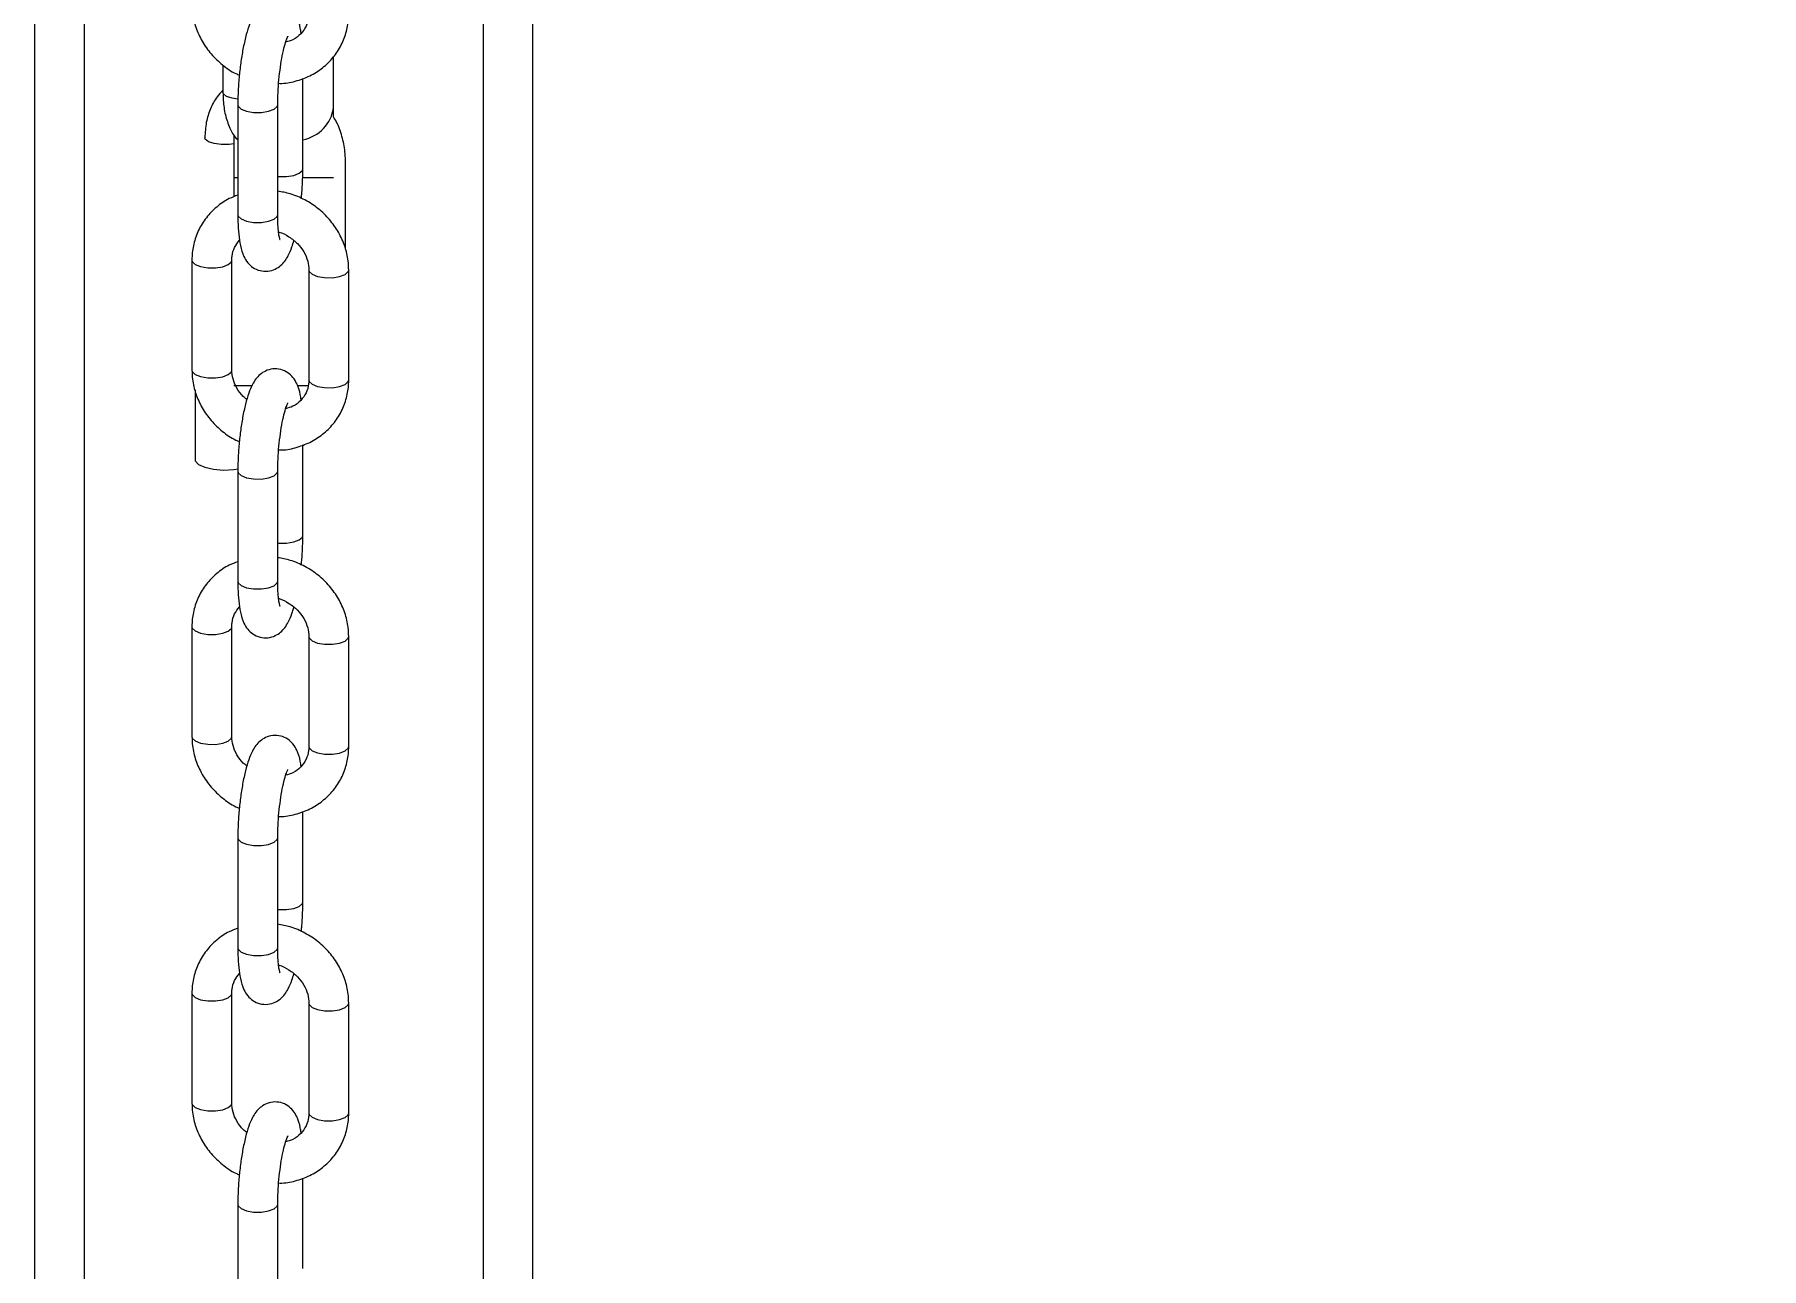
# Model space of a CAD drawing. Header units: millimetres. Extents: x -8083 to 6576, y -6691 to 5601.
# Drawn here: x -185.7 to -12.5, y -801.4 to -677.6 of the extents above; entities that cross this region are included whole.
import ezdxf

# ---------------------------------------------------------------- set-up
doc = ezdxf.new("R2010")
doc.units = ezdxf.units.MM
doc.layers.add('DIKOM_ОБЪЕКТ', color=7, linetype='Continuous')
doc.layers.add('DIKOM_РАЗМЕР_ОБЪЕКТА', color=7, linetype='Continuous')
doc.styles.add('style1', font='arial.ttf', dxfattribs={"width": 0.8})
doc.dimstyles.new('1-50', dxfattribs={"dimtxt": 300, "dimasz": 200, "dimexe": 100, "dimexo": 0, "dimgap": 100, "dimtad": 1, "dimtxsty": 'style1', "dimcen": 200, "dimclrd": 7, "dimclre": 7, "dimclrt": 7, "dimadec": 1, "dimazin": 2, "dimtfac": 1, "dimtmove": 0, "dimatfit": 2, "dimfxl": 0, "dimlwd": 25, "dimlwe": 18, "dimarcsym": 0})

# ---------------------------------------------------------------- blocks, each defined once
blk = doc.blocks.new('*D10')
at = {"layer": 'Defpoints', "color": 0, "transparency": 16777216}
for p in [(-4711.62, -59.88), (5076.72, -1609.88), (5076.72, -5900.19)]:
    blk.add_point(p, dxfattribs=at)
at = {"layer": 'DIKOM_РАЗМЕР_ОБЪЕКТА', "color": 7, "lineweight": 18, "transparency": 16777216}
for p, q in [((-4711.62, -59.88), (-4711.62, -6000.19)), ((5076.72, -1609.88), (5076.72, -6000.19))]:
    blk.add_line(p, q, dxfattribs=at)
at = {"layer": 'DIKOM_РАЗМЕР_ОБЪЕКТА', "color": 7, "lineweight": 25, "transparency": 16777216}
blk.add_line((-4511.62, -5900.19), (4876.72, -5900.19), dxfattribs=at)
at = {"layer": 'DIKOM_РАЗМЕР_ОБЪЕКТА', "color": 7, "transparency": 16777216}
for points in [[(-4511.62, -5866.86), (-4511.62, -5933.52), (-4711.62, -5900.19)], [(4876.72, -5866.86), (4876.72, -5933.52), (5076.72, -5900.19)]]:
    blk.add_solid(points, dxfattribs=at)
at = {"layer": 'DIKOM_РАЗМЕР_ОБЪЕКТА', "color": 7, "transparency": 16777216, "insert": (410.05, -5647.02), "char_height": 300, "attachment_point": 5, "style": 'style1'}
blk.add_mtext('10000', dxfattribs=at)

msp = doc.modelspace()

# ---------------------------------------------------------------- linework, layer by layer
at = {"layer": 'DIKOM_ОБЪЕКТ', "color": 7, "linetype": 'Continuous', "lineweight": 15}
for p, q in [((-185.736, 1537.193), (-185.736, -1662.807)), ((-180.736, -1662.807), (-180.736, 1537.193)), ((-140.736, 1537.193), (-140.736, -1662.807)), ((-135.736, -1662.807), (-135.736, 1537.193)), ((-166.835, -680.657), (-166.835, -683.387)), ((-155.736, -684.878), (-155.736, -679.803)), ((-158.82, -691.062), (-158.82, -681.986)), ((-165.341, -684.633), (-165.341, -695.669)), ((-161.341, -695.669), (-161.341, -684.633)), ((-155.736, -685.83), (-155.736, -684.878)), ((-165.736, -687.639), (-165.736, -691.949)), ((-154.547, -699.114), (-154.547, -690.226)), ((-165.736, -691.949), (-165.736, -693.867)), ((-165.736, -691.949), (-165.341, -691.949)), ((-158.819, -691.949), (-155.736, -691.949)), ((-169.946, -700.228), (-169.946, -711.264)), ((-165.946, -711.264), (-165.946, -700.228)), ((-158.214, -701.218), (-158.214, -712.254)), ((-154.214, -712.254), (-154.214, -701.218)), ((-165.991, -711.429), (-165.946, -711.264)), ((-169.635, -713.273), (-169.635, -720.232)), ((-165.736, -712.807), (-163.936, -712.807)), ((-159.343, -712.807), (-158.258, -712.807)), ((-158.82, -727.848), (-158.82, -718.772)), ((-165.341, -721.42), (-165.341, -732.456)), ((-161.341, -732.456), (-161.341, -721.42)), ((-169.946, -737.014), (-169.946, -748.05)), ((-165.946, -748.05), (-165.946, -737.014)), ((-158.214, -738.004), (-158.214, -749.04)), ((-154.214, -749.04), (-154.214, -738.004)), ((-165.991, -748.215), (-165.946, -748.05)), ((-158.82, -764.635), (-158.82, -755.559)), ((-165.341, -758.206), (-165.341, -769.242)), ((-161.341, -769.242), (-161.341, -758.206)), ((-169.946, -773.801), (-169.946, -784.837)), ((-165.946, -784.837), (-165.946, -773.801)), ((-158.214, -774.791), (-158.214, -785.827)), ((-154.214, -785.827), (-154.214, -774.791)), ((-165.991, -785.002), (-165.946, -784.837)), ((-158.82, -801.422), (-158.82, -792.346)), ((-165.341, -794.993), (-165.341, -806.029)), ((-161.341, -806.029), (-161.341, -794.993))]:
    msp.add_line(p, q, dxfattribs=at)
at = {"layer": 'DIKOM_ОБЪЕКТ', "color": 7, "linetype": 'Continuous', "lineweight": 15, "flags": 128}
for points in [[(-165.331, -684.072), (-165.913, -683.983), (-166.476, -683.791), (-166.789, -683.538), (-166.835, -683.387)], [(-165.341, -684.632), (-165.308, -684.774), (-165.021, -685.059), (-164.477, -685.279), (-163.761, -685.401)], [(-163.761, -685.401), (-162.981, -685.405), (-162.255, -685.293), (-161.695, -685.079), (-161.385, -684.798), (-161.341, -684.632)], [(-165.736, -688.565), (-166.225, -688.627), (-167.005, -688.633), (-167.731, -688.532), (-168.294, -688.341), (-168.606, -688.088), (-168.653, -687.936)], [(-161.341, -691.82), (-161.24, -691.83), (-160.46, -691.834), (-159.734, -691.721), (-159.174, -691.508), (-158.865, -691.227), (-158.82, -691.062)], [(-165.341, -695.669), (-165.308, -695.81), (-165.021, -696.095), (-164.477, -696.315), (-163.761, -696.437), (-162.981, -696.441), (-162.255, -696.329), (-161.695, -696.115), (-161.385, -695.834), (-161.341, -695.669)], [(-169.946, -700.228), (-169.914, -700.369), (-169.626, -700.654), (-169.083, -700.874), (-168.367, -700.996), (-167.586, -701), (-166.861, -700.887), (-166.3, -700.674), (-165.991, -700.393), (-165.947, -700.237)], [(-158.214, -701.224), (-158.181, -701.359), (-157.894, -701.644), (-157.351, -701.864), (-156.634, -701.985), (-155.854, -701.99), (-155.129, -701.877), (-154.568, -701.664), (-154.259, -701.383), (-154.214, -701.218)], [(-169.946, -711.264), (-169.914, -711.405), (-169.626, -711.69), (-169.083, -711.91), (-168.367, -712.032), (-167.586, -712.036), (-166.861, -711.923), (-166.3, -711.71), (-165.991, -711.429)], [(-158.214, -712.254), (-158.181, -712.395), (-157.894, -712.68), (-157.351, -712.9), (-156.634, -713.021), (-155.854, -713.026), (-155.129, -712.913), (-154.568, -712.7), (-154.259, -712.419), (-154.214, -712.254)], [(-169.635, -720.232), (-169.611, -720.368), (-169.3, -720.72), (-168.667, -721.013), (-167.79, -721.212), (-166.773, -721.293), (-165.74, -721.245), (-165.309, -721.184)], [(-165.341, -721.419), (-165.308, -721.561), (-165.021, -721.846), (-164.477, -722.066), (-163.761, -722.187)], [(-163.761, -722.187), (-162.981, -722.192), (-162.255, -722.079), (-161.695, -721.866), (-161.385, -721.585), (-161.341, -721.418)], [(-161.341, -728.607), (-161.24, -728.616), (-160.46, -728.621), (-159.734, -728.508), (-159.174, -728.295), (-158.865, -728.013), (-158.82, -727.849)], [(-165.341, -732.456), (-165.308, -732.597), (-165.021, -732.882), (-164.477, -733.102), (-163.761, -733.223), (-162.981, -733.228), (-162.255, -733.115), (-161.695, -732.902), (-161.385, -732.621), (-161.341, -732.456)], [(-169.946, -737.014), (-169.914, -737.156), (-169.626, -737.441), (-169.083, -737.661), (-168.367, -737.782), (-167.586, -737.787), (-166.861, -737.674), (-166.3, -737.461), (-165.991, -737.179), (-165.947, -737.024)], [(-158.214, -738.011), (-158.181, -738.146), (-157.894, -738.431), (-157.351, -738.651), (-156.634, -738.772), (-155.854, -738.777), (-155.129, -738.664), (-154.568, -738.451), (-154.259, -738.169), (-154.214, -738.005)], [(-169.946, -748.05), (-169.914, -748.192), (-169.626, -748.477), (-169.083, -748.697), (-168.367, -748.818), (-167.586, -748.823), (-166.861, -748.71), (-166.3, -748.497), (-165.991, -748.215)], [(-158.214, -749.04), (-158.181, -749.182), (-157.894, -749.467), (-157.351, -749.687), (-156.634, -749.808), (-155.854, -749.813), (-155.129, -749.7), (-154.568, -749.487), (-154.259, -749.205), (-154.214, -749.04)], [(-165.341, -758.206), (-165.308, -758.348), (-165.021, -758.633), (-164.477, -758.853), (-163.761, -758.974)], [(-163.761, -758.974), (-162.981, -758.979), (-162.255, -758.866), (-161.695, -758.653), (-161.385, -758.371), (-161.341, -758.205)], [(-161.341, -765.393), (-161.24, -765.403), (-160.46, -765.408), (-159.734, -765.295), (-159.174, -765.081), (-158.865, -764.8), (-158.82, -764.635)], [(-165.341, -769.242), (-165.308, -769.384), (-165.021, -769.669), (-164.477, -769.889), (-163.761, -770.01), (-162.981, -770.015), (-162.255, -769.902), (-161.695, -769.689), (-161.385, -769.407), (-161.341, -769.242)], [(-169.946, -773.801), (-169.914, -773.942), (-169.626, -774.227), (-169.083, -774.447), (-168.367, -774.569), (-167.586, -774.574), (-166.861, -774.461), (-166.3, -774.247), (-165.991, -773.966), (-165.947, -773.811)], [(-158.214, -774.797), (-158.181, -774.932), (-157.894, -775.217), (-157.351, -775.437), (-156.634, -775.559), (-155.854, -775.564), (-155.129, -775.451), (-154.568, -775.237), (-154.259, -774.956), (-154.214, -774.791)], [(-169.946, -784.837), (-169.914, -784.978), (-169.626, -785.263), (-169.083, -785.483), (-168.367, -785.605), (-167.586, -785.61), (-166.861, -785.497), (-166.3, -785.283), (-165.991, -785.002)], [(-158.214, -785.827), (-158.181, -785.968), (-157.894, -786.253), (-157.351, -786.473), (-156.634, -786.595), (-155.854, -786.6), (-155.129, -786.487), (-154.568, -786.273), (-154.259, -785.992), (-154.214, -785.827)], [(-165.341, -794.993), (-165.308, -795.134), (-165.021, -795.419), (-164.477, -795.639), (-163.761, -795.761)], [(-163.761, -795.761), (-162.981, -795.766), (-162.255, -795.653), (-161.695, -795.439), (-161.385, -795.158), (-161.341, -794.992)]]:
    msp.add_lwpolyline(points, dxfattribs=at)
at = {"layer": 'DIKOM_ОБЪЕКТ', "color": 7, "linetype": 'Continuous', "lineweight": 15}
msp.add_arc((-159.533, -684.381), 3.83, 280.73844, 352.54328, dxfattribs=at)
for points, knots in [([(-169.946, -674.477), (-169.935, -674.782), (-169.905, -675.586), (-169.593, -676.878), (-168.961, -678.283), (-168.055, -679.567), (-166.903, -680.653), (-165.921, -681.361), (-165.306, -681.607), (-165.184, -681.656)], [0, 0, 0, 0, 0.1034948, 0.2724738, 0.4421761, 0.6129991, 0.7848454, 0.957513, 1, 1, 1, 1]), ([(-158.997, -677.464), (-159.021, -677.285), (-159.103, -676.672), (-159.321, -675.985), (-159.757, -675.232), (-160.311, -674.705), (-161.031, -674.372), (-161.839, -674.315), (-162.57, -674.532), (-163.14, -674.917), (-163.566, -675.392), (-163.931, -675.993), (-164.263, -676.788), (-164.585, -677.875), (-164.864, -679.181), (-165.086, -680.619), (-165.241, -682.092), (-165.327, -683.454), (-165.336, -684.275), (-165.341, -684.633)], [0, 0, 0, 0, 0.0370161, 0.1264989, 0.1778426, 0.2220582, 0.2669862, 0.3125193, 0.3565721, 0.3970967, 0.4395241, 0.490093, 0.5610904, 0.6378462, 0.7179943, 0.7939593, 0.8684621, 0.942627, 1, 1, 1, 1]), ([(-161.245, -682.481), (-161.138, -682.485), (-160.505, -682.507), (-159.373, -682.246), (-157.933, -681.693), (-156.665, -680.841), (-155.62, -679.761), (-154.839, -678.492), (-154.357, -677.113), (-154.22, -676.081), (-154.215, -675.538), (-154.214, -675.467)], [0, 0, 0, 0, 0.0280385, 0.1673477, 0.3061364, 0.4440324, 0.5808521, 0.7166446, 0.8517676, 0.9805579, 1, 1, 1, 1]), ([(-158.214, -675.467), (-158.219, -675.601), (-158.237, -676.055), (-158.459, -676.782), (-158.997, -677.546), (-159.705, -678.11), (-160.301, -678.282), (-160.549, -678.353)], [0, 0, 0, 0, 0.0992649, 0.3361128, 0.5793708, 0.8254777, 1, 1, 1, 1]), ([(-161.341, -684.633), (-161.339, -684.427), (-161.334, -683.829), (-161.28, -682.757), (-161.159, -681.473), (-160.986, -680.247), (-160.779, -679.176), (-160.563, -678.373), (-160.407, -677.921), (-160.303, -677.737), (-160.326, -677.769), (-160.329, -677.773)], [0, 0, 0, 0, 0.0749045, 0.2172331, 0.3608911, 0.5045794, 0.6463737, 0.7839371, 0.8938038, 0.9849903, 1, 1, 1, 1]), ([(-166.835, -683.177), (-167.042, -683.393), (-167.56, -683.936), (-168.127, -685.036), (-168.571, -686.413), (-168.625, -687.418), (-168.653, -687.936)], [0, 0, 0, 0, 0.1765804, 0.4428183, 0.7125868, 1, 1, 1, 1]), ([(-166.835, -683.387), (-166.829, -683.656), (-166.812, -684.439), (-166.627, -685.68), (-166.188, -686.938), (-165.747, -687.779), (-165.405, -688.107), (-165.341, -688.17)], [0, 0, 0, 0, 0.1435429, 0.4175879, 0.7002784, 0.9431789, 1, 1, 1, 1]), ([(-154.547, -690.226), (-154.556, -689.929), (-154.581, -689.121), (-154.864, -687.796), (-155.268, -686.611), (-155.641, -686.002), (-155.736, -685.848)], [0, 0, 0, 0, 0.1980367, 0.5398244, 0.8832234, 1, 1, 1, 1]), ([(-158.976, -694.038), (-158.96, -693.892), (-158.89, -693.263), (-158.835, -692.24), (-158.825, -691.419), (-158.82, -691.062)], [0, 0, 0, 0, 0.1462664, 0.6276567, 1, 1, 1, 1]), ([(-165.341, -693.709), (-165.633, -693.815), (-166.407, -694.094), (-167.492, -694.86), (-168.541, -695.932), (-169.321, -697.203), (-169.804, -698.581), (-169.94, -699.613), (-169.946, -700.156), (-169.946, -700.228)], [0, 0, 0, 0, 0.1076225, 0.284971, 0.4609194, 0.6355636, 0.8093648, 0.9749953, 1, 1, 1, 1]), ([(-154.214, -701.218), (-154.226, -700.912), (-154.256, -700.108), (-154.567, -698.817), (-155.199, -697.411), (-156.107, -696.131), (-157.252, -695.026), (-158.594, -694.151), (-159.976, -693.545), (-160.92, -693.378), (-161.341, -693.304)], [0, 0, 0, 0, 0.0814895, 0.2145447, 0.3481893, 0.4827288, 0.6180519, 0.7539866, 0.8904295, 1, 1, 1, 1]), ([(-165.341, -695.669), (-165.339, -695.905), (-165.333, -696.602), (-165.266, -697.674), (-165.095, -698.834), (-164.842, -699.713), (-164.404, -700.462), (-163.85, -700.99), (-163.129, -701.322), (-162.322, -701.379), (-161.59, -701.163), (-161.021, -700.777), (-160.594, -700.304), (-160.23, -699.699), (-159.948, -699.054), (-159.789, -698.49), (-159.728, -698.274)], [0, 0, 0, 0, 0.0511982, 0.151168, 0.2551503, 0.3725079, 0.4397983, 0.4977952, 0.5567162, 0.6164362, 0.6742008, 0.7272986, 0.7829473, 0.8492795, 0.9423667, 1, 1, 1, 1]), ([(-161.112, -698.161), (-161.111, -698.163), (-161.096, -698.192), (-161.151, -698.06), (-161.216, -697.724), (-161.296, -697.082), (-161.336, -696.357), (-161.34, -695.842), (-161.341, -695.669)], [0, 0, 0, 0, 0.0093078, 0.1656482, 0.3651261, 0.600884, 0.8659286, 1, 1, 1, 1]), ([(-165.946, -700.228), (-165.941, -700.094), (-165.922, -699.64), (-165.72, -698.927), (-165.347, -698.459), (-165.164, -698.231)], [0, 0, 0, 0, 0.176581, 0.597921, 1, 1, 1, 1]), ([(-161.249, -697.405), (-161.236, -697.407), (-160.869, -697.48), (-160.191, -697.867), (-159.324, -698.538), (-158.682, -699.397), (-158.283, -700.32), (-158.237, -700.923), (-158.214, -701.218)], [0, 0, 0, 0, 0.0072276, 0.2083752, 0.4084356, 0.6080272, 0.8083814, 1, 1, 1, 1]), ([(-169.946, -711.264), (-169.935, -711.569), (-169.905, -712.373), (-169.593, -713.665), (-168.961, -715.069), (-168.055, -716.354), (-166.903, -717.44), (-165.921, -718.148), (-165.306, -718.394), (-165.184, -718.443)], [0, 0, 0, 0, 0.1034966, 0.2724612, 0.4421748, 0.6129982, 0.7848449, 0.9575129, 1, 1, 1, 1]), ([(-164.432, -714.207), (-164.558, -714.112), (-164.976, -713.795), (-165.472, -713.079), (-165.878, -712.163), (-165.924, -711.559), (-165.946, -711.264)], [0, 0, 0, 0, 0.1274661, 0.4219202, 0.7173798, 1, 1, 1, 1]), ([(-158.997, -714.251), (-159.021, -714.071), (-159.103, -713.458), (-159.32, -712.772), (-159.757, -712.019), (-160.311, -711.492), (-161.031, -711.159), (-161.839, -711.102), (-162.57, -711.319), (-163.14, -711.704), (-163.566, -712.178), (-163.931, -712.78), (-164.263, -713.574), (-164.585, -714.662), (-164.864, -715.968), (-165.086, -717.406), (-165.241, -718.879), (-165.327, -720.241), (-165.336, -721.061), (-165.341, -721.42)], [0, 0, 0, 0, 0.037016, 0.1265169, 0.1778433, 0.2220592, 0.2669869, 0.31252, 0.3565728, 0.3970973, 0.4395246, 0.4900939, 0.5610909, 0.6378466, 0.7179946, 0.7939595, 0.8684622, 0.942627, 1, 1, 1, 1]), ([(-161.245, -719.268), (-161.138, -719.272), (-160.505, -719.293), (-159.373, -719.033), (-157.933, -718.48), (-156.665, -717.627), (-155.62, -716.548), (-154.839, -715.279), (-154.357, -713.9), (-154.22, -712.868), (-154.215, -712.325), (-154.214, -712.254)], [0, 0, 0, 0, 0.0280385, 0.1673477, 0.3061364, 0.4440324, 0.5808521, 0.7166446, 0.8517676, 0.9805579, 1, 1, 1, 1]), ([(-158.214, -712.254), (-158.219, -712.388), (-158.237, -712.842), (-158.459, -713.568), (-158.997, -714.332), (-159.705, -714.897), (-160.301, -715.069), (-160.549, -715.14)], [0, 0, 0, 0, 0.0992704, 0.3361337, 0.5794051, 0.8254681, 1, 1, 1, 1]), ([(-161.341, -721.42), (-161.339, -721.213), (-161.334, -720.616), (-161.28, -719.544), (-161.159, -718.26), (-160.986, -717.034), (-160.779, -715.963), (-160.563, -715.16), (-160.407, -714.708), (-160.303, -714.524), (-160.326, -714.556), (-160.329, -714.56)], [0, 0, 0, 0, 0.0749036, 0.2172305, 0.3608838, 0.5045859, 0.6463785, 0.783939, 0.8938051, 0.9849905, 1, 1, 1, 1]), ([(-158.976, -730.825), (-158.96, -730.679), (-158.89, -730.05), (-158.835, -729.026), (-158.825, -728.206), (-158.82, -727.848)], [0, 0, 0, 0, 0.1462664, 0.6276567, 1, 1, 1, 1]), ([(-165.341, -730.496), (-165.633, -730.601), (-166.407, -730.881), (-167.492, -731.647), (-168.541, -732.719), (-169.321, -733.989), (-169.804, -735.368), (-169.94, -736.4), (-169.946, -736.943), (-169.946, -737.014)], [0, 0, 0, 0, 0.1076219, 0.2849704, 0.4609187, 0.6355628, 0.8093641, 0.9749953, 1, 1, 1, 1]), ([(-154.214, -738.004), (-154.226, -737.699), (-154.256, -736.895), (-154.567, -735.603), (-155.199, -734.197), (-156.107, -732.918), (-157.252, -731.813), (-158.594, -730.938), (-159.976, -730.332), (-160.92, -730.165), (-161.341, -730.091)], [0, 0, 0, 0, 0.0814901, 0.2145452, 0.3481897, 0.4827291, 0.6180521, 0.7539868, 0.8904296, 1, 1, 1, 1]), ([(-165.341, -732.456), (-165.339, -732.692), (-165.333, -733.389), (-165.266, -734.461), (-165.095, -735.62), (-164.842, -736.5), (-164.404, -737.249), (-163.85, -737.776), (-163.129, -738.109), (-162.322, -738.166), (-161.59, -737.949), (-161.021, -737.563), (-160.594, -737.09), (-160.23, -736.485), (-159.948, -735.84), (-159.789, -735.276), (-159.728, -735.061)], [0, 0, 0, 0, 0.0511981, 0.1511679, 0.2551502, 0.3725079, 0.4397982, 0.4977951, 0.5567161, 0.6164361, 0.6742006, 0.7272984, 0.782947, 0.8492795, 0.9423664, 1, 1, 1, 1]), ([(-161.112, -734.948), (-161.111, -734.95), (-161.096, -734.978), (-161.151, -734.846), (-161.216, -734.511), (-161.296, -733.869), (-161.336, -733.144), (-161.34, -732.629), (-161.341, -732.456)], [0, 0, 0, 0, 0.0094172, 0.1656492, 0.3651268, 0.6008845, 0.8659288, 1, 1, 1, 1]), ([(-161.249, -734.192), (-161.236, -734.194), (-160.869, -734.267), (-160.191, -734.653), (-159.324, -735.325), (-158.682, -736.184), (-158.283, -737.106), (-158.237, -737.71), (-158.214, -738.004)], [0, 0, 0, 0, 0.0072276, 0.208375, 0.4084361, 0.6080275, 0.8083816, 1, 1, 1, 1]), ([(-165.946, -737.014), (-165.941, -736.88), (-165.922, -736.427), (-165.72, -735.714), (-165.347, -735.246), (-165.164, -735.017)], [0, 0, 0, 0, 0.1765852, 0.597923, 1, 1, 1, 1]), ([(-169.946, -748.05), (-169.935, -748.356), (-169.905, -749.16), (-169.593, -750.451), (-168.961, -751.856), (-168.055, -753.141), (-166.903, -754.227), (-165.921, -754.935), (-165.306, -755.181), (-165.184, -755.23)], [0, 0, 0, 0, 0.1034809, 0.2724605, 0.4421759, 0.6129996, 0.7848467, 0.9575146, 1, 1, 1, 1]), ([(-164.432, -750.994), (-164.558, -750.898), (-164.976, -750.582), (-165.472, -749.865), (-165.878, -748.949), (-165.924, -748.346), (-165.946, -748.05)], [0, 0, 0, 0, 0.1274639, 0.4219188, 0.7173791, 1, 1, 1, 1]), ([(-158.997, -751.037), (-159.021, -750.858), (-159.103, -750.245), (-159.32, -749.559), (-159.757, -748.805), (-160.311, -748.278), (-161.031, -747.945), (-161.838, -747.889), (-162.57, -748.106), (-163.14, -748.491), (-163.566, -748.965), (-163.931, -749.566), (-164.263, -750.361), (-164.585, -751.449), (-164.864, -752.755), (-165.086, -754.193), (-165.241, -755.666), (-165.327, -757.027), (-165.336, -757.848), (-165.341, -758.206)], [0, 0, 0, 0, 0.0370163, 0.126517, 0.1778439, 0.2220596, 0.2669875, 0.3125317, 0.3565725, 0.397097, 0.4395246, 0.4900934, 0.5610909, 0.6378463, 0.7179941, 0.7939597, 0.8684622, 0.942627, 1, 1, 1, 1]), ([(-161.245, -756.055), (-161.138, -756.058), (-160.505, -756.08), (-159.373, -755.82), (-157.933, -755.267), (-156.665, -754.414), (-155.62, -753.334), (-154.839, -752.066), (-154.357, -750.687), (-154.22, -749.655), (-154.215, -749.112), (-154.214, -749.04)], [0, 0, 0, 0, 0.0280386, 0.1673479, 0.306137, 0.444045, 0.5808517, 0.7166443, 0.851768, 0.9805585, 1, 1, 1, 1]), ([(-158.214, -749.04), (-158.219, -749.174), (-158.237, -749.629), (-158.459, -750.355), (-158.997, -751.119), (-159.705, -751.684), (-160.301, -751.855), (-160.549, -751.927)], [0, 0, 0, 0, 0.0992693, 0.3361319, 0.5794037, 0.8254678, 1, 1, 1, 1]), ([(-161.341, -758.206), (-161.339, -758), (-161.334, -757.402), (-161.28, -756.331), (-161.159, -755.046), (-160.986, -753.821), (-160.779, -752.749), (-160.563, -751.947), (-160.407, -751.494), (-160.303, -751.31), (-160.326, -751.342), (-160.329, -751.347)], [0, 0, 0, 0, 0.0749028, 0.2172305, 0.3608839, 0.5045859, 0.6463778, 0.7839395, 0.8938052, 0.9849905, 1, 1, 1, 1]), ([(-158.976, -767.612), (-158.96, -767.465), (-158.89, -766.837), (-158.835, -765.813), (-158.825, -764.993), (-158.82, -764.635)], [0, 0, 0, 0, 0.1462667, 0.6276582, 1, 1, 1, 1]), ([(-165.341, -767.282), (-165.633, -767.388), (-166.407, -767.668), (-167.492, -768.434), (-168.541, -769.505), (-169.321, -770.776), (-169.804, -772.154), (-169.94, -773.187), (-169.946, -773.73), (-169.946, -773.801)], [0, 0, 0, 0, 0.1076079, 0.2849723, 0.4609203, 0.6355642, 0.8093644, 0.9749953, 1, 1, 1, 1]), ([(-154.214, -774.791), (-154.226, -774.486), (-154.256, -773.682), (-154.567, -772.39), (-155.199, -770.984), (-156.107, -769.705), (-157.252, -768.6), (-158.594, -767.724), (-159.976, -767.118), (-160.92, -766.952), (-161.341, -766.878)], [0, 0, 0, 0, 0.0814901, 0.2145452, 0.3481892, 0.4827291, 0.6180522, 0.7539869, 0.8904294, 1, 1, 1, 1]), ([(-165.341, -769.242), (-165.339, -769.478), (-165.333, -770.176), (-165.266, -771.248), (-165.095, -772.407), (-164.842, -773.286), (-164.404, -774.036), (-163.85, -774.563), (-163.129, -774.896), (-162.322, -774.952), (-161.59, -774.736), (-161.021, -774.35), (-160.594, -773.877), (-160.23, -773.272), (-159.948, -772.627), (-159.789, -772.063), (-159.728, -771.848)], [0, 0, 0, 0, 0.0511982, 0.1511684, 0.2551503, 0.372508, 0.4397984, 0.4977952, 0.5567163, 0.6164363, 0.6742007, 0.7272985, 0.7829472, 0.849256, 0.9423664, 1, 1, 1, 1]), ([(-161.112, -771.735), (-161.111, -771.736), (-161.096, -771.765), (-161.151, -771.633), (-161.216, -771.298), (-161.296, -770.656), (-161.336, -769.931), (-161.34, -769.415), (-161.341, -769.242)], [0, 0, 0, 0, 0.009417, 0.1656486, 0.3651269, 0.6008845, 0.8659273, 1, 1, 1, 1]), ([(-161.249, -770.978), (-161.236, -770.981), (-160.869, -771.053), (-160.191, -771.44), (-159.324, -772.112), (-158.682, -772.971), (-158.283, -773.893), (-158.237, -774.496), (-158.214, -774.791)], [0, 0, 0, 0, 0.0072272, 0.2083761, 0.4084442, 0.6080329, 0.8083842, 1, 1, 1, 1]), ([(-165.946, -773.801), (-165.941, -773.667), (-165.922, -773.213), (-165.72, -772.5), (-165.347, -772.033), (-165.164, -771.804)], [0, 0, 0, 0, 0.1765853, 0.5979212, 1, 1, 1, 1]), ([(-169.946, -784.837), (-169.935, -785.142), (-169.905, -785.946), (-169.593, -787.238), (-168.961, -788.643), (-168.055, -789.927), (-166.903, -791.013), (-165.921, -791.721), (-165.306, -791.968), (-165.184, -792.016)], [0, 0, 0, 0, 0.1034817, 0.2724605, 0.4421758, 0.6129996, 0.7848472, 0.9575146, 1, 1, 1, 1]), ([(-164.432, -787.781), (-164.558, -787.685), (-164.976, -787.369), (-165.472, -786.652), (-165.878, -785.736), (-165.924, -785.132), (-165.946, -784.837)], [0, 0, 0, 0, 0.127465, 0.4219195, 0.7173794, 1, 1, 1, 1]), ([(-158.997, -787.824), (-159.021, -787.645), (-159.103, -787.032), (-159.32, -786.346), (-159.757, -785.592), (-160.311, -785.065), (-161.031, -784.732), (-161.838, -784.676), (-162.57, -784.892), (-163.14, -785.277), (-163.566, -785.752), (-163.931, -786.353), (-164.263, -787.148), (-164.585, -788.235), (-164.864, -789.541), (-165.086, -790.979), (-165.241, -792.452), (-165.327, -793.814), (-165.336, -794.635), (-165.341, -794.993)], [0, 0, 0, 0, 0.0370166, 0.1265179, 0.1778449, 0.2220611, 0.2669892, 0.3125337, 0.3565749, 0.3970996, 0.4395274, 0.4900968, 0.5610946, 0.6378505, 0.7179992, 0.793965, 0.8684679, 0.9426333, 1, 1, 1, 1]), ([(-161.245, -792.842), (-161.138, -792.845), (-160.505, -792.867), (-159.373, -792.606), (-157.933, -792.053), (-156.665, -791.201), (-155.62, -790.121), (-154.839, -788.853), (-154.357, -787.474), (-154.22, -786.441), (-154.215, -785.898), (-154.214, -785.827)], [0, 0, 0, 0, 0.0280386, 0.1673479, 0.306137, 0.444045, 0.5808517, 0.7166443, 0.851768, 0.9805578, 1, 1, 1, 1]), ([(-158.214, -785.827), (-158.219, -785.961), (-158.237, -786.415), (-158.459, -787.142), (-158.997, -787.906), (-159.705, -788.471), (-160.301, -788.642), (-160.549, -788.713)], [0, 0, 0, 0, 0.0992693, 0.3361317, 0.5794044, 0.8254683, 1, 1, 1, 1]), ([(-161.341, -794.993), (-161.339, -794.787), (-161.334, -794.189), (-161.28, -793.117), (-161.159, -791.833), (-160.986, -790.607), (-160.779, -789.536), (-160.563, -788.733), (-160.407, -788.281), (-160.303, -788.097), (-160.326, -788.129), (-160.329, -788.134)], [0, 0, 0, 0, 0.0748856, 0.217216, 0.3608713, 0.5045768, 0.6463714, 0.7839351, 0.8938032, 0.9849902, 1, 1, 1, 1])]:
    msp.add_open_spline(points, degree=3, knots=knots, dxfattribs=at)

# ---------------------------------------------------------------- dimensions: what is measured, and where the dimension line sits
at = {"layer": 'DIKOM_РАЗМЕР_ОБЪЕКТА'}
dim = msp.add_linear_dim(base=(5076.718, -5900.189), p1=(-4711.621, -59.882), p2=(5076.718, -1609.882), text='10000', dimstyle='1-50', dxfattribs=at)
dim.commit()
dim.dimension.update_dxf_attribs({"geometry": '*D10', "text_midpoint": (410.054, -5900.189), "dimtype": 160})

doc.saveas('drawing.dxf')
